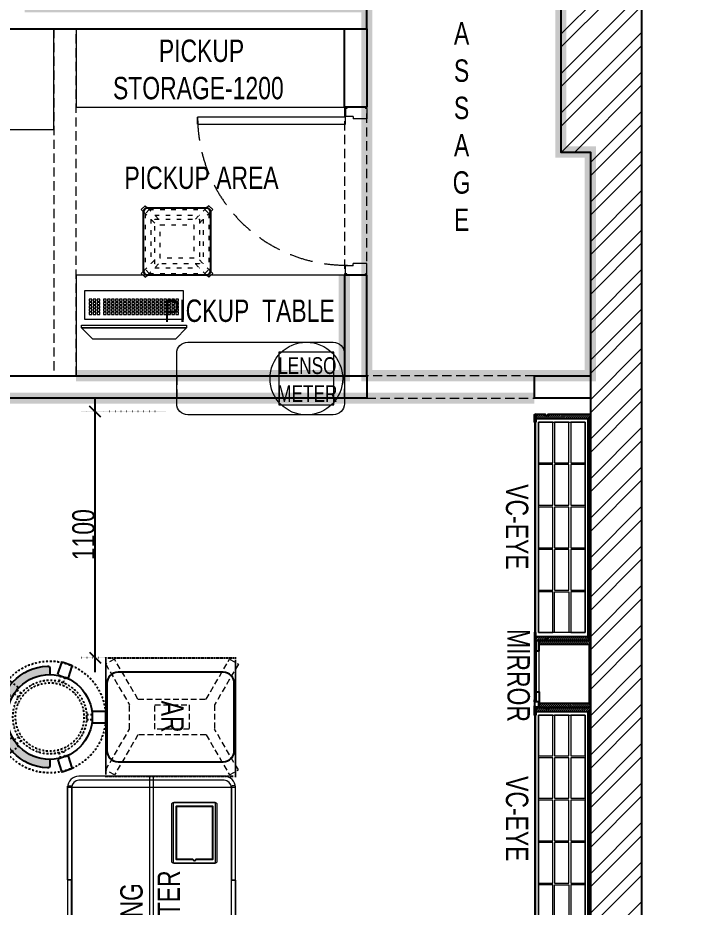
# Model space of a CAD drawing. Header units: feet. Extents: x 5142741 to 5149029, y -5286973 to -5271198.
# Drawn here: x 5145585 to 5148654, y -5279042 to -5275066 of the extents above; entities that cross this region are included whole.
import ezdxf

# ---------------------------------------------------------------- set-up
doc = ezdxf.new("R2010")
doc.units = ezdxf.units.FT
doc.header["$LTSCALE"] = 33
doc.header["$MEASUREMENT"] = 0
doc.header["$PDMODE"] = 3
doc.header["$PDSIZE"] = -1
for name, pattern in [('a_p6_plan_L18$0$HIDDEN', [0.375, 0.25, -0.125]), ('ACAD_ISO03W100', [30, 12, -18]), ('DASHDOT2', [0.5, 0.25, -0.125, 0, -0.125]), ('DOT', [0.25, 0, -0.25]), ('DOT2', [0.125, 0, -0.125]), ('HIDDEN2', [4.7624999999999975, 3.174999999999998, -1.587499999999999]), ('HIDDENX2', [0.75, 0.5, -0.25])]:
    doc.linetypes.add(name, pattern=pattern)
for name, color, linetype in [('A-WALL', 1, 'Continuous'), ('LAMINATE FINISH', 80, 'Continuous'), ('S-DIM', 7, 'Continuous')]:
    doc.layers.add(name, color=color, linetype=linetype)
for name, color, linetype, lineweight in [('Door', 2, 'Continuous', 13), ('HATCH', 9, 'Continuous', 9), ('LENS-CURTAIN', 5, 'a_p6_plan_L18$0$HIDDEN', 9), ('LENS-DIM', 252, 'Continuous', 5), ('LENS-DOOR', 34, 'Continuous', 20), ('LENS-PARTITION', 21, 'Continuous', 25), ('LENS-TEXT', 31, 'Continuous', 5), ('LENS_TEXT', 31, 'Continuous', 5), ('LK-EQPMT', 3, 'Continuous', 18), ('LK-FF&E FLOOR', 1, 'Continuous', 9), ('LK-FF&E WALL', 1, 'Continuous', 9), ('LK-FLUTTED FINISH', 20, 'Continuous', 30), ('LK-IT', 3, 'Continuous', 18), ('LK-TILES FINISH', 251, 'Continuous', 5), ('LN-ELEVATION-1', 81, 'Continuous', 25), ('LN-ELEVATION-2', 103, 'Continuous', 20), ('LN-ELEVATION-3', 125, 'Continuous', 18), ('LN-ELEVATION-4', 145, 'Continuous', 13), ('LN-ELEVATION-5', 167, 'Continuous', 5), ('LN-HATCH', 251, 'Continuous', 0), ('PLANO-TXT', 252, 'Continuous', 5)]:
    doc.layers.add(name, color=color, linetype=linetype, lineweight=lineweight)
doc.styles.add('LK TXT', font='GILC____.TTF', dxfattribs={"height": 100})
doc.styles.get("Standard").update_dxf_attribs({"font": 'GILC____.TTF'})
doc.dimstyles.new('100MM', dxfattribs={"dimtxt": 100, "dimasz": 50, "dimexe": 65, "dimexo": 65, "dimtad": 1, "dimdec": 0, "dimtxsty": 'Standard', "dimblk": 'OBLIQUE', "dimcen": 2.5, "dimdle": 65, "dimclrd": 256, "dimclre": 256, "dimclrt": 1, "dimadec": 0, "dimazin": 0, "dimtfac": 1, "dimtdec": 0, "dimtmove": 1, "dimatfit": 3, "dimfxl": 1, "dimlwd": -1, "dimlwe": -1, "dimarcsym": 0})
pattern_1 = [(45, (7858558.917008298, 3503823.203216763), (-4.490128060534575, 4.490128060534575), [])]

# ---------------------------------------------------------------- blocks, each defined once
blk = doc.blocks.new('*U45')
at = {"layer": 'LENS-DOOR'}
for p, q in [((548121.7424194281, 1779235.250802667), (548121.7424194118, 1778573.792470726)), ((548121.7424194281, 1779235.250802667), (548152.9924194172, 1779235.250802667)), ((548152.9924194244, 1778573.792470707), (548152.9924194172, 1779235.250802667)), ((547447.2632527151, 1778568.584137424), (547452.4715860749, 1778568.584137382)), ((547447.2632527198, 1778484.134138702), (547447.2632527151, 1778568.584137424)), ((547452.4715860749, 1778573.792470735), (547488.9299193936, 1778573.792470768)), ((547452.4715860749, 1778568.584137382), (547452.4715860749, 1778573.792470735)), ((547488.9299193938, 1778539.938304137), (547488.9299193936, 1778573.792470768)), ((547488.9299193938, 1778539.938304137), (547499.3465860785, 1778539.938304137)), ((547499.3465860785, 1778478.925805377), (547499.3465860785, 1778539.938304137)), ((548121.7424194118, 1778573.792470726), (548152.9924194244, 1778573.792470707)), ((548145.1799194136, 1778478.925805341), (548145.179919409, 1778539.9383041)), ((548155.596586117, 1778539.9383041), (548145.179919409, 1778539.9383041)), ((548192.0549194382, 1778573.792470707), (548155.5965861172, 1778573.792470707)), ((548155.596586117, 1778539.9383041), (548155.5965861172, 1778573.792470707)), ((548192.0549194383, 1778568.584137382), (548192.0549194382, 1778573.792470707)), ((548197.2632527561, 1778568.584137383), (548192.0549194383, 1778568.584137382)), ((548197.2632527468, 1778484.134138712), (548197.2632527561, 1778568.584137383)), ((547447.2632527198, 1778484.134138702), (547452.4715860656, 1778484.134138702)), ((547452.4715860656, 1778478.925805377), (547452.4715860656, 1778484.134138702)), ((547452.4715860656, 1778478.925805377), (547499.3465860785, 1778478.925805377)), ((548192.0549194172, 1778478.92580534), (548145.1799194136, 1778478.925805341)), ((548192.0549194172, 1778478.92580534), (548192.0549194172, 1778484.134138712)), ((548197.2632527468, 1778484.134138712), (548192.0549194172, 1778484.134138712))]:
    blk.add_line(p, q, dxfattribs=at)
at = {"layer": 'LENS-DOOR', "color": 7, "linetype": 'HIDDEN2'}
blk.add_ellipse((548152.9924194244, 1778573.792470707), major_axis=(-661.458333343581, 0.0034430953291561), ratio=0.9999999979146833, start_param=-1.570791121506941, end_param=0.0512086788949202, dxfattribs=at)
blk = doc.blocks.new('CLENS 600 TYPE 6')
at = {"layer": 'LN-ELEVATION-1', "ltscale": 0.5}
blk.add_lwpolyline([(130, -225), (-130, -225, -0.4142135623730951), (-150, -205), (-150, 55, -0.4142135623730951), (-130, 75), (130, 75, -0.4142135623730951), (150, 55), (150, -205, -0.4142135623730951)], format="xyb", close=True, dxfattribs=at)
at = {"layer": 'LN-ELEVATION-3', "linetype": 'ACAD_ISO03W100', "ltscale": 0.05}
for p, q in [((-100, 7.322330470196902), (-142.3743686703965, 49.69669914152472)), ((-142.3743686708621, -199.6966991410591), (-142.3743686708621, 49.69669914105907)), ((-82.3223304701969, 25), (-124.6966991401277, 67.374368671095)), ((124.696699141059, 67.3743686703965), (-124.6966991401277, 67.374368671095)), ((99.69669914059341, 42.3743686703965), (-99.69669913966207, 42.374368671095)), ((82.3223304701969, 25), (124.6966991401277, 67.374368671095)), ((100, 7.322330470196902), (142.3743686703965, 49.69669914152472)), ((142.3743686708621, -199.6966991410591), (142.3743686708621, 49.69669914105907)), ((-117.3743686703965, -174.6966991408262), (-117.3743686703965, 24.69669914152473)), ((117.3743686703965, -174.6966991408262), (117.3743686703965, 24.69669914152473)), ((-100, -157.3223304701969), (-142.3743686703965, -199.6966991415247)), ((100, -157.3223304701969), (142.3743686703965, -199.6966991415247)), ((-82.3223304701969, -175), (-124.6966991401277, -217.374368671095)), ((99.69669914059341, -192.3743686703965), (-99.69669913966207, -192.374368671095)), ((82.3223304701969, -175), (124.6966991401277, -217.374368671095)), ((124.696699141059, -217.3743686703965), (-124.6966991401277, -217.374368671095))]:
    blk.add_line(p, q, dxfattribs=at)
for points in [[(-132.2008663183078, 74.87853584764525), (-124.696699141059, 67.3743686703965), (-142.3743686708621, 49.69669914105907), (-149.8785358476452, 57.20086631807498)], [(132.2008663183078, 74.87853584764525), (124.696699141059, 67.3743686703965), (142.3743686708621, 49.69669914105907), (149.8785358476452, 57.20086631807498)], [(-132.2008663183078, -224.8785358476453), (-124.696699141059, -217.3743686703965), (-142.3743686708621, -199.6966991410591), (-149.8785358476452, -207.200866318075)], [(132.2008663183078, -224.8785358476453), (124.696699141059, -217.3743686703965), (142.3743686708621, -199.6966991410591), (149.8785358476452, -207.200866318075)]]:
    blk.add_lwpolyline(points, dxfattribs=at)
for points in [[(100, -175), (-100, -175), (-100, 25), (100, 25)], [(75, -150), (-75, -150), (-75, 0), (75, 0)]]:
    blk.add_lwpolyline(points, close=True, dxfattribs=at)
at = {"layer": 'LN-ELEVATION-5', "ltscale": 0.5}
for points in [[(-149.8785358476452, 57.20086631807498), (-160.0520382001995, 67.37436867062934), (-142.3743686708621, 85.05203819996677), (-132.2008663183078, 74.87853584787806)], [(149.8785358476452, 57.20086631807498), (160.0520382001995, 67.37436867062934), (142.3743686708621, 85.05203819996677), (132.2008663183078, 74.87853584787806)], [(-149.8785358476452, -207.200866318075), (-160.0520382001995, -217.3743686706294), (-142.3743686708621, -235.0520381999668), (-132.2008663183078, -224.8785358478781)], [(149.8785358476452, -207.200866318075), (160.0520382001995, -217.3743686706294), (142.3743686708621, -235.0520381999668), (132.2008663183078, -224.8785358478781)]]:
    blk.add_lwpolyline(points, dxfattribs=at)
blk = doc.blocks.new('*U26')
at = {"layer": 'LK-EQPMT', "ltscale": 12}
blk.add_lwpolyline([(5.986879315214991, 4.914598100478997), (-5.986879315214991, 4.914598100478997), (-5.986879315214991, -4.914598100478997), (5.986879315214991, -4.914598100478997)], close=True, dxfattribs=at)
blk = doc.blocks.new('*U27')
at = {"color": 0, "linetype": 'ByBlock', "lineweight": -2}
for p in [(0, 0), (17.96063794564497, 0), (35.92127589128995, 0), (53.88191383693492, 0), (71.8425517825799, 0), (89.80318972822487, 0), (107.7638276738698, 0), (125.7244656195148, 0), (143.6851035651598, 0), (161.6457415108048, 0), (179.6063794564497, 0), (197.5670174020947, 0), (215.5276553477397, 0), (233.4882932933847, 0), (251.4489312390296, 0), (269.4095691846746, 0), (287.3702071303196, 0), (305.3308450759646, 0), (323.2914830216096, 0), (-9e-16, -14.74379430143699), (-1.8e-15, -29.48758860287398), (-2.7e-15, -44.23138290431096), (17.96063794564497, -14.74379430143699), (17.96063794564497, -29.48758860287398), (17.96063794564497, -44.23138290431096), (35.92127589128995, -14.74379430143699), (35.92127589128995, -29.48758860287398), (35.92127589128995, -44.23138290431096), (53.88191383693492, -14.74379430143699), (53.88191383693492, -29.48758860287398), (53.88191383693492, -44.23138290431096), (71.8425517825799, -14.74379430143699), (71.8425517825799, -29.48758860287398), (71.8425517825799, -44.23138290431096), (89.80318972822487, -14.74379430143699), (89.80318972822487, -29.48758860287398), (89.80318972822487, -44.23138290431096), (107.7638276738698, -14.74379430143699), (107.7638276738698, -29.48758860287398), (107.7638276738698, -44.23138290431096), (125.7244656195148, -14.74379430143699), (125.7244656195148, -29.48758860287398), (125.7244656195148, -44.23138290431096), (143.6851035651598, -14.74379430143699), (143.6851035651598, -29.48758860287398), (143.6851035651598, -44.23138290431096), (161.6457415108048, -14.74379430143699), (161.6457415108048, -29.48758860287398), (161.6457415108048, -44.23138290431096), (179.6063794564497, -14.74379430143699), (179.6063794564497, -29.48758860287398), (179.6063794564497, -44.23138290431096), (197.5670174020947, -14.74379430143699), (197.5670174020947, -29.48758860287398), (197.5670174020947, -44.23138290431096), (215.5276553477397, -14.74379430143699), (215.5276553477397, -29.48758860287398), (215.5276553477397, -44.23138290431096), (233.4882932933847, -14.74379430143699), (233.4882932933847, -29.48758860287398), (233.4882932933847, -44.23138290431096), (251.4489312390296, -14.74379430143699), (251.4489312390296, -29.48758860287398), (251.4489312390296, -44.23138290431096), (269.4095691846746, -14.74379430143699), (269.4095691846746, -29.48758860287398), (269.4095691846746, -44.23138290431096), (287.3702071303196, -14.74379430143699), (287.3702071303196, -29.48758860287398), (287.3702071303196, -44.23138290431096), (305.3308450759646, -14.74379430143699), (305.3308450759646, -29.48758860287398), (305.3308450759646, -44.23138290431096), (323.2914830216096, -14.74379430143699), (323.2914830216096, -29.48758860287398), (323.2914830216096, -44.23138290431096), (-3.6e-15, -58.97517720574795), (17.96063794564497, -58.97517720574795), (35.92127589128994, -58.97517720574795), (53.88191383693492, -58.97517720574795), (71.8425517825799, -58.97517720574795), (89.80318972822487, -58.97517720574795), (107.7638276738698, -58.97517720574795), (125.7244656195148, -58.97517720574795), (143.6851035651598, -58.97517720574795), (161.6457415108048, -58.97517720574795), (179.6063794564497, -58.97517720574795), (197.5670174020947, -58.97517720574795), (215.5276553477397, -58.97517720574795), (233.4882932933847, -58.97517720574795), (251.4489312390296, -58.97517720574795), (269.4095691846746, -58.97517720574795), (287.3702071303196, -58.97517720574795), (305.3308450759646, -58.97517720574795), (323.2914830216096, -58.97517720574795)]:
    blk.add_blockref('*U26', p, dxfattribs=at)
blk = doc.blocks.new('*U24')
at = {"layer": 'LK-EQPMT', "ltscale": 12}
blk.add_lwpolyline([(5.986879315214991, 4.914598100478997), (-5.986879315214991, 4.914598100478997), (-5.986879315214991, -4.914598100478997), (5.986879315214991, -4.914598100478997)], close=True, dxfattribs=at)
blk = doc.blocks.new('*U25')
at = {"color": 0, "linetype": 'ByBlock', "lineweight": -2}
for p in [(0, 0), (17.96063794564497, 0), (35.92127589128995, 0), (-9e-16, -14.74379430143699), (-1.8e-15, -29.48758860287398), (-2.7e-15, -44.23138290431096), (17.96063794564497, -14.74379430143699), (17.96063794564497, -29.48758860287398), (17.96063794564497, -44.23138290431096), (35.92127589128995, -14.74379430143699), (35.92127589128995, -29.48758860287398), (35.92127589128995, -44.23138290431096), (-3.6e-15, -58.97517720574795), (17.96063794564497, -58.97517720574795), (35.92127589128994, -58.97517720574795)]:
    blk.add_blockref('*U24', p, dxfattribs=at)
blk = doc.blocks.new('*U19')
at = {"ltscale": 12}
blk.add_lwpolyline([(8.040144996717572, 2.91038e-11), (8.040144996717572, 129.0940371821052), (448.0401449967176, 129.0940371821052), (448.0401449967176, 2.91038e-11)], close=True, dxfattribs=at)
for name, p in [('*U27', (35.16895717114949, 101.6202952143818)), ('*U25', (386.6121428576974, 101.6202952143818))]:
    blk.add_blockref(name, p)
blk = doc.blocks.new('Pickup table PC')
at = {"layer": 'LN-ELEVATION-2', "ltscale": 0.5}
for points in [[(470, 50), (0, 50), (0, 62), (470, 62)], [(420, 0), (50, 0), (0, 50), (470, 50)]]:
    blk.add_lwpolyline(points, close=True, dxfattribs=at)
blk = doc.blocks.new('A$C3f2096d8')
at = {"layer": 'LN-HATCH'}
h = blk.add_hatch(dxfattribs=at)
h.set_pattern_fill('ANSI32', color=256, scale=333, angle=180)
h.set_pattern_definition([(225, (-5057525.5818798, 5274698.09700584), (88.29995930067012, -88.29995930067015), []), (225, (-5057584.448519235, 5274698.09700584), (88.29995930067012, -88.29995930067015), [])])
h.paths.add_polyline_path([(4187, -13107), (4187, -12443), (3908, -12443), (3908, 230), (-526, 230), (-526, -3012), (-376, -3012), (-376, -390), (0, -390), (0, 0), (3546, 0), (3546, -3000), (3678, -3000), (3678, -12443), (3578, -12443), (3578, -12807), (3533, -12807), (3533, -13107)])
h.paths.add_polyline_path([(-526, -12406), (-170, -12406), (-170, -12806), (107, -12806), (107, -13107), (-526, -13107)], flags=17)
h.paths.add_polyline_path([(-526, -6570), (3, -6570), (3, -5930), (-526, -5930)], flags=17)
at = {"layer": 'A-WALL'}
blk.add_lwpolyline([(4187, -13107), (4187, -12443), (3908, -12443), (3908, 230), (-526, 230), (-526, -3012), (-376, -3012), (-376, -390), (0, -390), (0, 0), (3546, 0), (3546, -3000), (3678, -3000), (3678, -12443), (3578, -12443), (3578, -12807), (3533, -12807), (3533, -13107)], close=True, dxfattribs=at)
blk = doc.blocks.new('AR')
at = {"layer": 'LN-ELEVATION-2', "linetype": 'DOT', "lineweight": 25}
blk.add_lwpolyline([(0, 13.41378593863919), (530, 13.41378593863919), (530, 593.4137859386392), (0, 593.4137859386392)], close=True, dxfattribs=at)
at = {"layer": 'LN-ELEVATION-2', "lineweight": 25}
blk.add_lwpolyline([(465, 68.22063546301797), (465, 538.2206354630179, 0.4142135623730951), (415, 588.2206354630177), (115, 588.2206354630177, 0.4142135623730951), (65, 538.2206354630179), (65, 68.22063546301797, 0.4142135623730951), (115, 18.22063546301797), (415, 18.22063546301797, 0.4142135623730951)], format="xyb", close=True, dxfattribs=at)
at = {"layer": 'LN-ELEVATION-4', "linetype": 'HIDDEN2', "ltscale": 0.25}
for points in [[(185.8456009030342, 448.8780772723258), (5.888936847448348, 554.0078910568263), (28.48512306064368, 593.350836840691), (211.0874861851335, 486.6754184374586)], [(344.154399111867, 448.8780772762837), (524.1110631600021, 554.0078910947777), (501.5148769393563, 593.3508368753828), (318.9125138223171, 486.6754184374586)], [(211.0874861851335, 486.6754184376913), (318.9125138223171, 486.6754184376913)], [(185.8456009030342, 144.472759603057), (185.8456009030342, 448.8780772723258)], [(344.154399111867, 448.8780772762837), (344.154399111867, 144.4727595990989)], [(185.8456009030342, 144.472759603057), (5.888936847448348, 39.34294581855647), (28.48512306064368, 3.46917659e-08), (211.0874861851335, 106.6754184379242)], [(344.154399111867, 144.4727595990989), (524.1110631600021, 39.34294578060508), (501.5148769393563, 0), (318.9125138223171, 106.6754184379242)], [(318.9125138223171, 106.6754184376914), (211.0874861851335, 106.6754184376914)]]:
    blk.add_lwpolyline(points, dxfattribs=at)
blk.add_lwpolyline([(210.8456009030342, 373.9866790841333), (319.154399111867, 373.9866790841333), (319.154399111867, 219.3641577917151), (210.8456009030342, 219.3641577917151)], close=True, dxfattribs=at)
blk = doc.blocks.new('I-PAD Frame')
at = {"color": 3, "linetype": 'Continuous'}
blk.add_lwpolyline([(357868.7410323084, -232321.1361381283), (358122.7410323085, -232321.1361381283, 0.4142135623713902), (358132.7410323086, -232311.1361381283), (358132.7410323086, -232129.1361381283, 0.4142135623713902), (358122.7410323085, -232119.1361381283), (357868.7410323084, -232119.1361381283, 0.4142135623713902), (357858.7410323085, -232129.1361381283), (357858.7410323085, -232311.1361381283, 0.4142135623713902)], format="xyb", close=True, dxfattribs=at)
at = {"color": 3, "linetype": 'Continuous', "lineweight": 25}
blk.add_lwpolyline([(358113.2410323085, -232229.6755301424), (358113.2410323085, -232302.1361381283), (357878.2410323086, -232302.1361381283), (357878.2410323086, -232138.1361381283), (358113.2410323085, -232138.1361381283), (358113.2410323085, -232210.5967461141, 0.3275382217372251), (358114.6410323081, -232212.5046245168, -0.733799385757267), (358114.6410323086, -232227.7676517396, 0.3275382217372252)], format="xyb", close=True, dxfattribs=at)
blk = doc.blocks.new('Billing Counter-1350')
at = {"color": 5, "linetype": 'HIDDENX2', "ltscale": 0.025}
for p, q in [((-624.9999978118576, -374.9978339364752), (-625.0000002956949, 375)), ((624.9999976539984, -374.9978339364752), (625.0000001378357, 375))]:
    blk.add_line(p, q, dxfattribs=at)
at = {"color": 0, "linetype": 'Continuous'}
for p, q in [((625, 375), (-625, 375)), ((675, -325), (675, 325)), ((-625, -375), (625, -375))]:
    blk.add_line(p, q, dxfattribs=at)
at = {"color": 2, "linetype": 'Continuous'}
blk.add_line((624, -375), (624.9999976539984, -374.9978339364752), dxfattribs=at)
at = {"color": 2, "linetype": 'HIDDENX2', "ltscale": 0.025}
for points in [[(-632.999998427229, 375), (-212.4115580061916, 375), (-212.4115580851212, 358), (-632.9999985061586, 358)], [(210.3333326776046, 375), (-210.2551077436656, 375), (-210.255107664736, 358), (210.3333327565342, 358)], [(212.3333327565342, 375), (632.9217731775716, 375), (632.921773098642, 358), (212.3333326776046, 358)], [(-632.999998427229, -375), (-212.4115580061916, -375), (-212.4115580851212, -358), (-632.9999985061586, -358)], [(210.3333326776046, -375), (-210.2551077436656, -375), (-210.255107664736, -358), (210.3333327563014, -358)], [(212.3333327563014, -375), (632.9217731775716, -375), (632.921773098642, -358), (212.3333326776046, -358)]]:
    blk.add_lwpolyline(points, close=True, dxfattribs=at)
at = {"color": 5, "linetype": 'Continuous'}
for points in [[(-555.9166655030566, 97.25000000000001), (-288.9166655030567, 97.25000000000001), (-288.9166655030567, 286.25), (-555.9166655030566, 286.25)], [(555.9166655030566, -97.25000000000001), (288.9166655030567, -97.25000000000001), (288.9166655030567, -286.25), (555.9166655030566, -286.25)]]:
    blk.add_lwpolyline(points, close=True, dxfattribs=at)
at = {"color": 5, "linetype": 'HIDDENX2', "ltscale": 0.025}
blk.add_lwpolyline([(625, 8.5), (-625, 8.5), (-625, -8.5), (625, -8.5)], close=True, dxfattribs=at)
at = {"color": 0, "linetype": 'Continuous'}
for centre, radius, start, end in [((-625, 325), 50.0000000000291, 90, 180), ((624.9999999997672, 325), 50.00000000005822, 0, 90), ((624.9999999997672, -325), 50.0000000000291, 270, 0)]:
    blk.add_arc(centre, radius, start, end, dxfattribs=at)
at = {"layer": 'LN-ELEVATION-2'}
blk.add_line((-675, 325), (-675, -325), dxfattribs=at)
for points in [[(625, 375), (-625, 375, 0.4142135623725836), (-675, 325), (-675, -325, 0.4142135623725836), (-625, -375), (625, -375, 0.4142135623725837), (675, -325), (675, 325, 0.4142135623725836)], [(625, 357), (-625, 357, 0.4142135623730951), (-657, 325), (-657, -325, 0.4142135623730951), (-625, -357), (625, -357, 0.4142135623730951), (657, -325), (657, 325, 0.4142135623730951)]]:
    blk.add_lwpolyline(points, format="xyb", close=True, dxfattribs=at)
blk.add_lwpolyline([(-675, -8.5), (675, -8.5), (675, 8.5), (-675, 8.5)], close=True, dxfattribs=at)
blk.add_arc((-625, -325), 50.00000000005822, 180, 270, dxfattribs=at)
at = {"color": 2, "linetype": 'Continuous', "xscale": -1, "rotation": 180}
blk.add_blockref('I-PAD Frame', (-358418.1576978308, -232028.3861380983), dxfattribs=at)
at = {"color": 2, "linetype": 'Continuous', "xscale": -1}
blk.add_blockref('I-PAD Frame', (358418.1576978117, 232028.3861381281), dxfattribs=at)
at = {"layer": 'LENS-TEXT', "color": 0, "linetype": 'Continuous', "ltscale": 3, "insert": (0.983410338871181, 5.633732088841497), "char_height": 100, "attachment_point": 5, "style": 'LK TXT'}
blk.add_mtext_dynamic_manual_height_columns('BILLING COUNTER', width=353.0555573365615, gutter_width=0.5, heights=[0], dxfattribs=at)
blk = doc.blocks.new('DR STOOL')
at = {"layer": 'HATCH'}
h = blk.add_hatch(dxfattribs=at)
h.set_pattern_fill('ANSI36', color=250, angle=-90.00000000000001)
h.set_pattern_definition([(315, (-227.8099174643867, 917.3997257252777), (6.173926083235043, -1.683798022700468), [7.9375, -1.587499999999999, 0, -1.587499999999999])])
edge = h.paths.add_edge_path()
edge.add_line((-190.0000000041909, 4.511094e-10), (-218.6899174675346, 4.511094e-10))
edge.add_arc((-218.6899174670689, 9.120000000388245), 9.119999999940092, 177.6119845363388, 269.9999999996136, ccw=False)
edge.add_arc((-1.8626451e-09, 3.565219e-10), 228.000000002257, 2.3880154632688004, 177.6119845367313, ccw=False)
edge.add_arc((218.6899174633436, 9.120000000497384), 9.120000000051716, -90.00000000034493, 2.3880154629299, ccw=False)
edge.add_line((218.6899174633436, 4.511094e-10), (190, 4.511094e-10))
edge.add_arc((-1.8626451e-09, 4.511094e-10), 190.000000001979, -1.27e-14, 180)
at = {"layer": 'LN-ELEVATION-1', "color": 1, "ltscale": 100}
for p, q in [((-128.6221585394814, 215.4841044476634), (-165.2704676063731, 189.0243927398114)), ((-124.7228340068832, 214.8545704018979), (-128.6221585394814, 215.4841044476634)), ((-112.6981821293011, 198.1996966340157), (-124.7228340068832, 214.8545704018979)), ((124.7553772013634, 214.9803744515593), (112.5488144652918, 198.2845540212292)), ((128.7014972954057, 215.5933048763618), (124.7553772013634, 214.9803744515593)), ((128.7014972954057, 215.5933048763618), (124.7553772013634, 214.9803744515593)), ((165.1911288509145, 188.915192311113), (128.7014972954057, 215.5933048763618)), ((165.1911288509145, 188.915192311113), (128.7014972954057, 215.5933048763618)), ((-165.2704676063731, 189.0243927398114), (-165.9069543029182, 185.0820035930228)), ((-165.9069543029182, 185.0820035930228), (-153.8003208162263, 168.3135803133482)), ((153.6734594982117, 168.4294150282658), (165.7973639420234, 185.0121775862135)), ((165.7973639420234, 185.0121775862135), (165.1911288509145, 188.915192311113)), ((165.7973639420234, 185.0121775862135), (165.1911288509145, 188.915192311113)), ((-191.2928382232785, -35.45407700946089), (-242.9550312487409, -52.24013893969095)), ((-187.9259491492994, -37.1695928365807), (-191.2928382232785, -35.45407700946089)), ((-184.1424400564283, -48.81403796559607), (-187.9259491492994, -37.1695928365807)), ((188.0651108901948, -36.96233201187715), (184.0504167033359, -49.19388854173303)), ((191.3981811110861, -35.27656588272658), (188.0651108901948, -36.96233201187715)), ((243.0100176925771, -52.21682526778022), (191.3981811110861, -35.27656588272658)), ((-242.9550312487409, -52.24013893969095), (-244.7482102331705, -55.75945052818861)), ((-244.7482102331705, -55.75945052818861), (-230.7800458371639, -98.74904560100549)), ((-173.8639617776498, -80.4479453730819), (-177.8421125086024, -68.2044548037811)), ((177.6922140880488, -68.56540505095472), (173.8739495249465, -80.1985000452405)), ((230.715890809428, -98.7280946081737), (244.8123673382215, -55.78040257930116)), ((244.8123673382215, -55.78040257930116), (243.0100176925771, -52.21682526778022)), ((-230.7800458371639, -98.74904560100549), (-227.2218665438704, -100.5620286722478)), ((-227.2218665438704, -100.5620286722478), (-175.5596735184081, -83.7759667420105)), ((-175.5596735184081, -83.7759667420105), (-173.8639617776498, -80.4479453730819)), ((173.8739495249465, -80.1985000452405), (175.5794035866856, -83.5704969359358)), ((175.5794035866856, -83.5704969359358), (227.1912401677109, -100.5107563209894)), ((227.1912401677109, -100.5107563209894), (230.715890809428, -98.7280946081737)), ((-22.72193054761737, -190.2142363802995), (-25.39390889601782, -192.886214728569)), ((-25.39390889601782, -192.886214728569), (-25.39390889601782, -247.2070584567482)), ((-10.47823652112856, -190.2142363802995), (-22.72193054761737, -190.2142363802995)), ((22.78362171910703, -190.2142363802995), (9.910054048988968, -190.2142363802995)), ((25.42475448176265, -192.8553691428751), (22.78362171910703, -190.2142363802995)), ((25.42475448176265, -247.1762128710543), (25.42475448176265, -192.8553691428751)), ((-25.39390889601782, -247.2070584567482), (-22.60096735274419, -250)), ((-22.60096735274419, -250), (22.60096735274419, -250)), ((22.60096735274419, -250), (25.42475448176265, -247.1762128710543))]:
    blk.add_line(p, q, dxfattribs=at)
at = {"layer": 'LN-ELEVATION-1', "linetype": 'DASHDOT2'}
for p, q in [((-153.8003208162263, 168.3135803133482), (-134.1093360339291, 141.0403694751003)), ((-92.92521573789418, 170.8129362839827), (-112.6981821293011, 198.1996966340157)), ((-103.4542870586738, 159.9154408004979), (-93.52748446213081, 167.0824927485227)), ((-88.15393704269081, 139.4771787207864), (-103.4542870586738, 159.9154408004979)), ((-93.52748446213081, 167.0824927485227), (-92.92521573789418, 170.8129362839827)), ((103.6608748426661, 159.8406005539291), (88.19885099539533, 139.4487815762331)), ((112.5488144652918, 198.2845540212292), (92.69529851106927, 171.1294289919315)), ((92.69529851106927, 171.1294289919315), (93.26858203159645, 167.4385604566923)), ((93.26858203159645, 167.4385604566923), (103.6608748426661, 159.8406005539291)), ((133.7372852512635, 141.1612321265929), (153.6734594982117, 168.4294150282658)), ((-134.1093360339291, 141.0403694751003), (-130.4219571123831, 140.4450534014686)), ((-130.4219571123831, 140.4450534014686), (-119.9844727469608, 147.9808124662595)), ((-119.9844727469608, 147.9808124662595), (-105.3687285655178, 126.9741353208374)), ((105.4096150295809, 126.94019481352), (120.1194891873747, 147.8074627162714)), ((120.1194891873747, 147.8074627162714), (130.0033113472163, 140.5812532722048)), ((130.0033113472163, 140.5812532722048), (133.7372852512635, 141.1612321265929)), ((-159.954806596972, -40.49024384317454), (-184.1424400564283, -48.81403796559607)), ((-177.8421125086024, -68.2044548037811), (-153.4148110738024, -60.73628028803068)), ((153.3006618716754, -61.02382378749462), (177.6922140880488, -68.56540505095472)), ((184.0504167033359, -49.19388854173303), (159.8786162491887, -40.79004861696012)), ((-10.92024635523557, -164.6382343793375), (-10.47823652112856, -190.2142363802995)), ((9.910054048988968, -190.2142363802995), (10.35584833659231, -164.674698740353))]:
    blk.add_line(p, q, dxfattribs=at)
at = {"layer": 'LN-ELEVATION-1', "color": 1, "ltscale": 100}
blk.add_lwpolyline([(-190.0000000023283, 0), (-218.6899174656719, 0, -0.4264743413925903), (-227.8019973598421, 9.5, -0.959166304662544), (227.8019973593764, 9.5, -0.4264743413925903), (218.6899174647406, 0), (190.0000000013969, 0)], format="xyb", dxfattribs=at)
at = {"layer": 'LN-ELEVATION-1', "linetype": 'DASHDOT2'}
for radius in [250, 165, 153]:
    blk.add_circle((0, 0), radius, dxfattribs=at)
at = {"layer": 'LN-ELEVATION-1', "color": 1, "ltscale": 100}
blk.add_circle((0, 0), 190, dxfattribs=at)
blk = doc.blocks.new('VC HD 1010')
at = {"layer": 'LN-HATCH', "ltscale": 0.5}
h = blk.add_hatch(dxfattribs=at)
h.set_pattern_fill('ANSI31', color=256, scale=2)
h.set_pattern_definition([(45, (3761554.586240421, 1795022.935917533), (-4.490128060534575, 4.490128060534575), [])])
h.paths.add_polyline_path([(-505.166666666977, 24), (-505.166666666977, -166), (-499.1666666669771, -166), (-499.1666666669771, -176), (-505.166666666977, -176), (-505.166666666977, -220), (-487.1666666669772, -220), (-487.1666666669772, 24)])
h = blk.add_hatch(dxfattribs=at)
h.set_pattern_fill('ANSI31', color=256, scale=2)
h.set_pattern_definition(pattern_1)
h.paths.add_polyline_path([(504.8333333330228, 24), (504.8333333330228, -166), (498.8333333330228, -166), (498.8333333330228, -176), (504.8333333330228, -176), (504.8333333330228, -220), (486.8333333330228, -220), (486.8333333330228, 24)])
h = blk.add_hatch(dxfattribs=at)
h.set_pattern_fill('ANSI31', color=256, scale=2)
h.set_pattern_definition([(45, (7858741.917008297, 3503823.203216763), (-4.490128060534575, 4.490128060534575), [])])
h.paths.add_polyline_path([(-470.1666666669772, -220), (-470.1666666669772, -226), (-505.166666666977, -226), (-505.166666666977, -220)])
h = blk.add_hatch(dxfattribs=at)
h.set_pattern_fill('ANSI31', color=256, scale=2)
h.set_pattern_definition(pattern_1)
h.paths.add_polyline_path([(476.8333333330228, -220), (476.8333333330228, -226), (511.8333333330228, -226), (511.8333333330228, -220)])
at = {"layer": 'LN-ELEVATION-1', "ltscale": 0.5}
for points in [[(-505.166666666977, 24), (-505.166666666977, -166), (-499.1666666669771, -166), (-499.1666666669771, -176), (-505.166666666977, -176), (-505.166666666977, -220), (-487.1666666669772, -220), (-487.1666666669772, 24)], [(486.8333333330228, 12), (-487.1666666669772, 12), (-487.1666666669772, 18), (486.8333333330228, 18)], [(504.8333333330228, 24), (504.8333333330228, -166), (498.8333333330228, -166), (498.8333333330228, -176), (504.8333333330228, -176), (504.8333333330228, -220), (486.8333333330228, -220), (486.8333333330228, 24)], [(-470.1666666669772, -220), (-470.1666666669772, -226), (-505.166666666977, -226), (-505.166666666977, -220)], [(469.8333333330228, -220), (469.8333333330228, -226), (504.8333333330228, -226), (504.8333333330228, -220)]]:
    blk.add_lwpolyline(points, close=True, dxfattribs=at)
at = {"layer": 'LN-ELEVATION-2', "ltscale": 0.5}
blk.add_lwpolyline([(470.1666666674428, 0), (-470.1666666674428, 0), (-470.1666666674428, -208), (470.1666666674428, -208)], close=True, dxfattribs=at)
at = {"layer": 'LN-ELEVATION-3', "ltscale": 0.5}
for p, q in [((-487.1666666669772, 24), (486.8333333330228, 24)), ((-470.1666666669772, -220), (469.8333333330228, -220)), ((469.8333333330228, -226), (-470.1666666669772, -226))]:
    blk.add_line(p, q, dxfattribs=at)
for points in [[(-470.1666666674428, 0), (-288.5000000004657, 0), (-288.5000000004657, -64), (-470.1666666674428, -64)], [(-280.5000000004657, 0), (-98.83333333348855, 0), (-98.83333333348855, -64), (-280.5000000004657, -64)], [(-90.83333333348855, 0), (90.83333333348855, 0), (90.83333333348855, -64), (-90.83333333348855, -64)], [(98.83333333348855, 0), (280.5000000004657, 0), (280.5000000004657, -64), (98.83333333348855, -64)], [(288.5000000004657, 0), (470.1666666674428, 0), (470.1666666674428, -64), (288.5000000004657, -64)], [(-470.1666666674428, -136), (-288.5000000004657, -136), (-288.5000000004657, -72), (-470.1666666674428, -72)], [(-280.5000000004657, -72), (-98.83333333348855, -72), (-98.83333333348855, -136), (-280.5000000004657, -136)], [(-90.83333333348855, -72), (90.83333333348855, -72), (90.83333333348855, -136), (-90.83333333348855, -136)], [(98.83333333348855, -72), (280.5000000004657, -72), (280.5000000004657, -136), (98.83333333348855, -136)], [(288.5000000004657, -72), (470.1666666674428, -72), (470.1666666674428, -136), (288.5000000004657, -136)], [(-470.1666666674428, -144), (-288.5000000004657, -144), (-288.5000000004657, -208), (-470.1666666674428, -208)], [(-280.5000000004657, -144), (-98.83333333348855, -144), (-98.83333333348855, -208), (-280.5000000004657, -208)], [(-90.83333333348855, -144), (90.83333333348855, -144), (90.83333333348855, -208), (-90.83333333348855, -208)], [(98.83333333348855, -144), (280.5000000004657, -144), (280.5000000004657, -208), (98.83333333348855, -208)], [(288.5000000004657, -144), (470.1666666674428, -144), (470.1666666674428, -208), (288.5000000004657, -208)]]:
    blk.add_lwpolyline(points, close=True, dxfattribs=at)
blk = doc.blocks.new('MIRROR')
at = {"layer": 'LN-HATCH', "ltscale": 0.5}
h = blk.add_hatch(dxfattribs=at)
h.set_pattern_fill('ANSI31', color=256, scale=2)
h.set_pattern_definition([(45, (4060433.741624544, 1708720.786904081), (-4.490128060534575, 4.490128060534575), [])])
h.paths.add_polyline_path([(212.944788963403, 101.3407590774622), (230.944788963403, 101.3407590774622), (230.944788963403, -127.6592409225377), (212.944788963403, -127.6592409225377)])
h.paths.add_polyline_path([(230.944788963403, 95.34075907746227), (494.9447889634027, 95.34075907746227), (494.9447889634027, 101.3407590774622), (230.944788963403, 101.3407590774622)])
h.paths.add_polyline_path([(512.9447889634027, 101.3407590774622), (494.9447889634027, 101.3407590774622), (494.9447889634027, -127.6592409225377), (512.9447889634027, -127.6592409225377)])
at = {"layer": 'Defpoints'}
blk.add_lwpolyline([(512.9447889634027, 101.3407590774622), (212.944788963403, 101.3407590774622), (212.944788963403, -148.6592409225377), (512.9447889634027, -148.6592409225377)], close=True, dxfattribs=at)
at = {"layer": 'LN-ELEVATION-1'}
for points in [[(212.944788963403, 101.3407590774622), (230.944788963403, 101.3407590774622), (230.944788963403, -127.6592409225377), (212.944788963403, -127.6592409225377)], [(230.944788963403, 95.34075907746227), (494.9447889634027, 95.34075907746227), (494.9447889634027, 101.3407590774622), (230.944788963403, 101.3407590774622)], [(512.9447889634027, 101.3407590774622), (494.9447889634027, 101.3407590774622), (494.9447889634027, -127.6592409225377), (512.9447889634027, -127.6592409225377)], [(259.944788963403, -141.6592409225377), (259.944788963403, -127.6592409225377), (214.944788963403, -127.6592409225377), (214.944788963403, -148.6592409225377), (223.944788963403, -148.6592409225377), (223.944788963403, -147.1592409225377), (216.444788963403, -147.1592409225377), (216.444788963403, -141.6592409225377)], [(442.944788963403, -141.6592409225377), (442.944788963403, -127.6592409225377), (487.9447889634028, -127.6592409225377), (487.9447889634028, -148.6592409225377), (478.9447889634026, -148.6592409225377), (478.9447889634026, -147.1592409225377), (486.4447889634027, -147.1592409225377), (486.4447889634027, -141.6592409225377)], [(504.944788963403, -148.6592409225377), (504.944788963403, -147.1592409225377), (509.444788963403, -147.1592409225377), (509.444788963403, -129.1592409225377), (487.9447889634028, -129.1592409225377), (487.9447889634028, -127.6592409225377), (510.9447889634028, -127.6592409225377), (510.9447889634028, -148.6592409225377)]]:
    blk.add_lwpolyline(points, close=True, dxfattribs=at)
at = {"layer": 'LN-ELEVATION-2', "color": 4, "lineweight": 0}
blk.add_lwpolyline([(216.444788963403, -141.6592409225377), (486.4447889634027, -141.6592409225377), (486.4447889634027, -147.1592409225377), (216.444788963403, -147.1592409225377)], close=True, dxfattribs=at)
at = {"layer": 'LN-ELEVATION-2'}
blk.add_lwpolyline([(259.944788963403, -141.6592409225377), (442.944788963403, -141.6592409225377), (442.944788963403, -127.6592409225377), (259.944788963403, -127.6592409225377)], close=True, dxfattribs=at)
at = {"layer": 'LN-ELEVATION-4', "ltscale": 0.5}
blk.add_line((478.9447889634026, -148.6592409225377), (223.944788963403, -148.6592409225377), dxfattribs=at)
blk = doc.blocks.new('_Oblique')
at = {"color": 0, "lineweight": -2}
blk.add_line((-0.5, -0.5), (0.5, 0.5), dxfattribs=at)
blk = doc.blocks.new('*D46')
at = {"layer": 'Defpoints', "color": 0}
for p in [(5145930.899999664, -5276826.455790907), (5146310.030398809, -5276826.455790907), (5146267.88573787, -5277926.73744028)]:
    blk.add_point(p, dxfattribs=at)
at = {"layer": 'S-DIM'}
blk.add_line((5145930.899999664, -5277991.737440279), (5145930.899999664, -5276761.455790907), dxfattribs=at)
at = {"layer": 'S-DIM', "linetype": 'DOT2'}
for p, q in [((5146245.03039881, -5276826.455790907), (5145865.899999664, -5276826.455790907)), ((5146202.88573787, -5277926.73744028), (5145865.899999664, -5277926.73744028))]:
    blk.add_line(p, q, dxfattribs=at)
at = {"layer": 'S-DIM', "xscale": 50, "yscale": 50, "zscale": 50}
for p, rotation in [((5145930.899999664, -5276826.455790907), 90), ((5145930.899999664, -5277926.73744028), 270)]:
    blk.add_blockref('_Oblique', p, dxfattribs=dict(at, rotation=rotation))
at = {"layer": 'S-DIM', "color": 1, "insert": (5145879.148546177, -5277376.596615591), "char_height": 100, "attachment_point": 5, "rotation": 90}
blk.add_mtext('1100', dxfattribs=at)

msp = doc.modelspace()

# ---------------------------------------------------------------- linework, layer by layer
at = {"layer": 'LAMINATE FINISH', "color": 85, "linetype": 'ACAD_ISO03W100', "ltscale": 0.05, "const_width": 50}
msp.add_lwpolyline([(5147145.38573787, -5275518.183784503), (5147145.38573787, -5276164.017117837)], dxfattribs=at)
at = {"layer": 'LENS-CURTAIN', "ltscale": 5}
for points in [[(5145745.385742004, -5275116.100451188), (5145745.385742004, -5276666.100451189), (5145845.385742003, -5276666.100451189), (5145845.385742003, -5275116.100451188)], [(5147045.385737869, -5275466.100451187), (5147045.385737869, -5276216.100451186), (5147145.385737868, -5276216.100451186), (5147145.385737868, -5275466.100451187)], [(5147045.385737869, -5276666.100451189), (5146295.385737869, -5276666.100451189), (5146295.385737869, -5276766.100451188), (5147045.385737869, -5276766.100451188)], [(5147895.385737869, -5276666.100451189), (5147145.38573787, -5276666.100451189), (5147145.38573787, -5276766.100451188), (5147895.385737869, -5276766.100451188)]]:
    msp.add_lwpolyline(points, close=True, dxfattribs=at)
at = {"layer": 'LENS-PARTITION'}
for points in [[(5147145.38573787, -5275016.100451186), (5144091.385737868, -5275016.100451186), (5144091.385737868, -5275116.100451188), (5147145.38573787, -5275116.100451188)], [(5147145.38573787, -5275466.100451187), (5147045.385737869, -5275466.100451187), (5147045.385737869, -5275116.100451188), (5147145.38573787, -5275116.100451188)], [(5147145.38573787, -5276216.100451186), (5147045.385737869, -5276216.100451186), (5147045.385737869, -5276666.100451189), (5147145.38573787, -5276666.100451189)], [(5147145.38573787, -5276766.100451188), (5144022.385737868, -5276766.100451188), (5144022.385737868, -5276666.100451189), (5147145.38573787, -5276666.100451189)], [(5147895.385737869, -5276666.100451189), (5148145.385737868, -5276666.100451189), (5148145.385737868, -5276766.100451188), (5147895.385737869, -5276766.100451188)]]:
    msp.add_lwpolyline(points, close=True, dxfattribs=at)
at = {"layer": 'LK-EQPMT'}
msp.add_lwpolyline([(5146998.282092998, -5276796.100456359), (5146998.282092998, -5276561.100456359), (5146752.282092998, -5276561.100456359), (5146752.282092998, -5276796.100456359)], close=True, dxfattribs=at)
at = {"layer": 'LK-FF&E WALL'}
for points in [[(5145745.385742004, -5275116.100451188), (5144845.385742004, -5275116.100451188), (5144845.385742004, -5275566.100451187), (5145745.385742004, -5275566.100451187)], [(5147045.385737869, -5275466.100451187), (5147045.385737869, -5275116.100451188), (5145845.385737869, -5275116.100451188), (5145845.385737869, -5275466.100451187)], [(5145845.385742005, -5276666.100451189), (5147045.385737869, -5276666.100451189), (5147045.385737869, -5276216.100451188), (5145845.385742005, -5276216.100451188)]]:
    msp.add_lwpolyline(points, close=True, dxfattribs=at)
msp.add_lwpolyline([(5146295.385737869, -5276791.100451847), (5146295.385737869, -5276566.10046087, -0.4142135623730951), (5146345.385737869, -5276516.10046087), (5146995.385737868, -5276516.10046087, -0.4142135623730951), (5147045.385737869, -5276566.10046087), (5147045.385737869, -5276791.100451847, -0.4142135623730951), (5146995.385737868, -5276841.100451847), (5146345.385737869, -5276841.100451847, -0.4142135623730951)], format="xyb", close=True, dxfattribs=at)
msp.add_circle((5146875.282092999, -5276678.600456359), 162.4999954886734, dxfattribs=at)
at = {"layer": 'LK-FLUTTED FINISH', "linetype": 'ACAD_ISO03W100', "ltscale": 0.05, "const_width": 50}
msp.add_lwpolyline([(5147895.385737869, -5276766.100451188), (5144022.385737868, -5276766.100451188)], dxfattribs=at)
at = {"layer": 'LK-TILES FINISH', "color": 212, "linetype": 'ACAD_ISO03W100', "ltscale": 0.05, "const_width": 50}
for points in [[(5147145.38573787, -5275518.183784502), (5147145.38573787, -5275016.100451186), (5145641.385737868, -5275016.100451186), (5145641.385737869, -5274266.100451188), (5148013.385737868, -5274266.100451188), (5148013.385737868, -5275666.100451188), (5148145.385737868, -5275666.100451188), (5148145.385737868, -5276666.100451189), (5147145.38573787, -5276666.100451189), (5147145.38573787, -5276164.017117837)], [(5145845.385742005, -5276666.100451189), (5147045.385737869, -5276666.100451189), (5147045.385737869, -5276216.100451188)]]:
    msp.add_lwpolyline(points, dxfattribs=at)

# ---------------------------------------------------------------- block references
at = {"layer": 'Door', "rotation": 90}
msp.add_blockref('*U45', (6925624.311543203, -5823663.363703916), dxfattribs=at)
at = {"layer": 'LENS-DIM', "color": 2}
msp.add_blockref('A$C3f2096d8', (5144467.385737868, -5272666.100451187), dxfattribs=at)
at = {"layer": 'LK-FF&E FLOOR'}
for name, p, rotation in [('DR STOOL', (5145727.885737869, -5278191.73744028), 89.99999999999999), ('AR', (5146571.299523808, -5278456.737440279), 89.99999999999999), ('Billing Counter-1350', (5146182.88573787, -5279131.737440279), 90)]:
    msp.add_blockref(name, p, dxfattribs=dict(at, rotation=rotation))
at = {"layer": 'LK-FF&E WALL'}
for name, p, rotation in [('CLENS 600 TYPE 6', (5146297.159874716, -5276141.100451188), 179.9999999999999), ('MIRROR', (5148044.044978791, -5277636.155662223), 270)]:
    msp.add_blockref(name, p, dxfattribs=dict(at, rotation=rotation))
at = {"layer": 'LK-FF&E WALL', "xscale": -1, "rotation": 270}
for p in [(5148121.385737868, -5277343.93378452), (5148121.385737868, -5278653.93378452)]:
    msp.add_blockref('VC HD 1010', p, dxfattribs=at)
at = {"layer": 'LK-IT', "ltscale": 0.5, "rotation": 180}
msp.add_blockref('*U19', (5146332.967660259, -5276285.761768412), dxfattribs=at)
at = {"layer": 'LK-IT'}
msp.add_blockref('Pickup table PC', (5145869.927515263, -5276501.976856175), dxfattribs=at)

# ---------------------------------------------------------------- texts
at = {"layer": 'LENS-TEXT', "color": 0, "linetype": 'Continuous', "ltscale": 3, "attachment_point": 5, "style": 'LK TXT'}
for s, width, gutter_width, insert, char_height in [('P\\PA\\PS\\PS\\PA\\PG\\PE', 56.37790697674418, 0.9999999999999992, (5147569.496555649, -5275468.935580427), 100), (' PICKUP STORAGE-1200', 1099.486866972408, 0.9999999999999992, (5146392.303537014, -5275297.64593861), 100), (' PICKUP AREA', 1099.486866972408, 0.9999999999999992, (5146392.303537014, -5275781.747487391), 100), ('PICKUP  TABLE  ', 783.9636358173434, 0.9999999999999992, (5146620.323126438, -5276376.253737619), 100), ('LENSO\\PMETER', 353.0555573365615, 0.5, (5146879.582180109, -5276683.417957939), 75)]:
    msp.add_mtext_dynamic_manual_height_columns(s, width=width, gutter_width=gutter_width, heights=[0], dxfattribs=dict(at, insert=insert, char_height=char_height))
at = {"layer": 'LENS-TEXT', "color": 0, "linetype": 'Continuous', "ltscale": 3, "insert": (5146277.370181926, -5278190.080403374), "char_height": 100, "attachment_point": 5, "rotation": 270, "style": 'LK TXT'}
msp.add_mtext_dynamic_manual_height_columns('AR', width=237.4408088319178, gutter_width=12.5, heights=[0], dxfattribs=at)
at = {"layer": 'LENS_TEXT', "linetype": 'Continuous', "ltscale": 3, "insert": (5147824.000838036, -5278005.951128252), "char_height": 99.99999999999996, "width": 324.4738372093022, "attachment_point": 5, "rotation": 270, "style": 'LK TXT'}
msp.add_mtext('{\\C7;MIRROR}', dxfattribs=at)
at = {"layer": 'PLANO-TXT', "linetype": 'Continuous', "ltscale": 3, "char_height": 99.99999999999996, "width": 443.3094203502025, "attachment_point": 5, "rotation": 270, "style": 'LK TXT'}
for insert in [(5147816.92569399, -5277341.890944941), (5147816.92569399, -5278646.627072231)]:
    msp.add_mtext('VC-EYE', dxfattribs=dict(at, insert=insert))

# ---------------------------------------------------------------- dimensions: what is measured, and where the dimension line sits
at = {"layer": 'S-DIM', "color": 2}
dim = msp.add_linear_dim(base=(5145930.899999664, -5276826.455790907), p1=(5146267.88573787, -5277926.73744028), p2=(5146310.030398809, -5276826.455790907), angle=90, dimstyle='100MM', dxfattribs=at)
dim.commit()
dim.dimension.update_dxf_attribs({"geometry": '*D46', "text_midpoint": (5145879.148546177, -5277376.596615591)})

doc.saveas('drawing.dxf')
